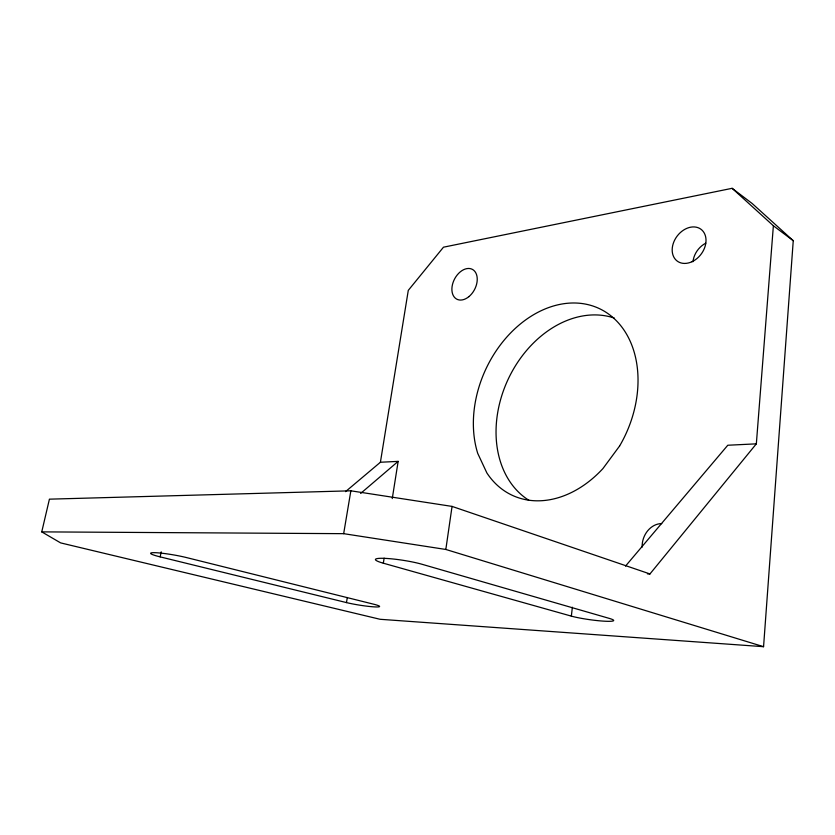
<?xml version="1.0" encoding="UTF-8"?>
<svg xmlns="http://www.w3.org/2000/svg" width="835" height="835" viewBox="0 0 835 835"><rect width="100%" height="100%" fill="white"/><g stroke="black" fill="none" stroke-linecap="round" stroke-linejoin="round"><path stroke-width="1.25" d="M732.128 188.313L773.377 225.763L756.343 443.844L649.954 573.948L452.059 506.407L350.857 490.813L49.422 499.163L41.75 531.874L60.631 542.896L380.082 619.288L763.566 646.687L793.25 240.699L752.116 203.458L732.128 188.313L443.479 247.191L408.284 290.371L380.405 462.246L345.533 491.638M571.349 616.126L383.328 563.197A27.336 3.423 8.8 0 1 383.651 558.312A27.336 3.423 8.8 0 1 422.124 564.303L609.341 618.411A23.735 2.495 8 0 1 604.029 621.167A23.735 2.495 8 0 1 571.349 616.126L572.372 607.233M763.566 646.687L445.827 549.461L452.059 506.407M392.262 498.599L398.149 461.379L380.405 462.246M383.328 563.197L384.131 558.145M346.473 602.588L160.163 556.872A22.9 2.317 9.8 0 1 154.966 552.676A22.9 2.317 9.8 0 1 186.706 557.623L373.798 604.237A19.894 1.816 9 0 1 374.111 606.868A19.894 1.816 9 0 1 346.473 602.588L347.308 597.495M41.75 531.874L343.665 533.669L350.857 490.813M160.163 556.872L161.207 551.841M625.509 566.099L727.786 445.243L756.343 443.844M360.626 493.464L398.149 461.379M647.428 573.875L649.954 573.948M343.665 533.669L445.827 549.461M773.377 225.763L793.25 240.699M642.136 547.144A20.938 17.462 -72.6 0 1 661.737 523.576M528.847 500.259A101.045 77.112 -65.1 0 1 508.16 379.247A101.045 77.112 -65.1 0 1 614.278 318.041M693.008 261.668A19.466 14.978 -52.5 0 1 705.763 243.173M619.591 446.015L602.943 468.56A103.008 77.154 -65.1 0 1 486.868 472.934L477.724 453.374A103.008 77.154 -65.1 0 1 570.242 303.074A103.008 77.154 -65.1 0 1 619.591 446.015M468.894 296.644A16.825 11.304 -62.5 0 0 472.735 269.569A16.825 11.304 -62.5 0 0 452.079 286.593A16.825 11.304 -62.5 0 0 468.894 296.644M691.933 261.741A19.852 15.009 -53.1 0 0 702.131 230.251A19.852 15.009 -53.1 0 0 673.24 243.528A19.852 15.009 -53.1 0 0 691.933 261.741"/></g></svg>
